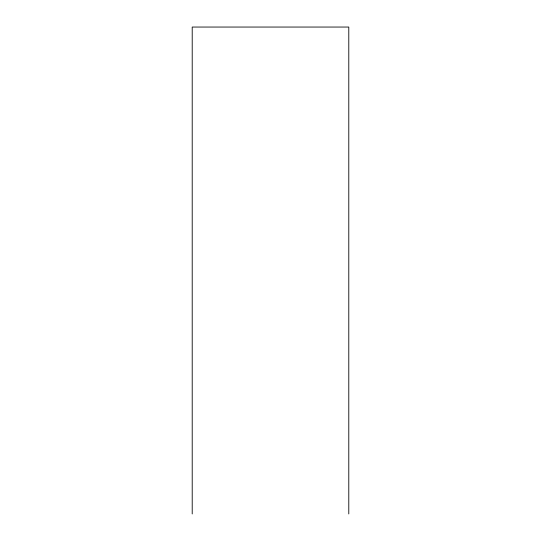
<?xml version="1.0" encoding="UTF-8"?>
<svg xmlns="http://www.w3.org/2000/svg" width="541" height="541" viewBox="0 0 541 541"><rect width="100%" height="100%" fill="white"/><g stroke="black" fill="none" stroke-linecap="round" stroke-linejoin="round"><path stroke-width="0.81" d="M348.789 513.95L348.789 27.05L192.211 27.05L192.211 513.95"/></g></svg>
